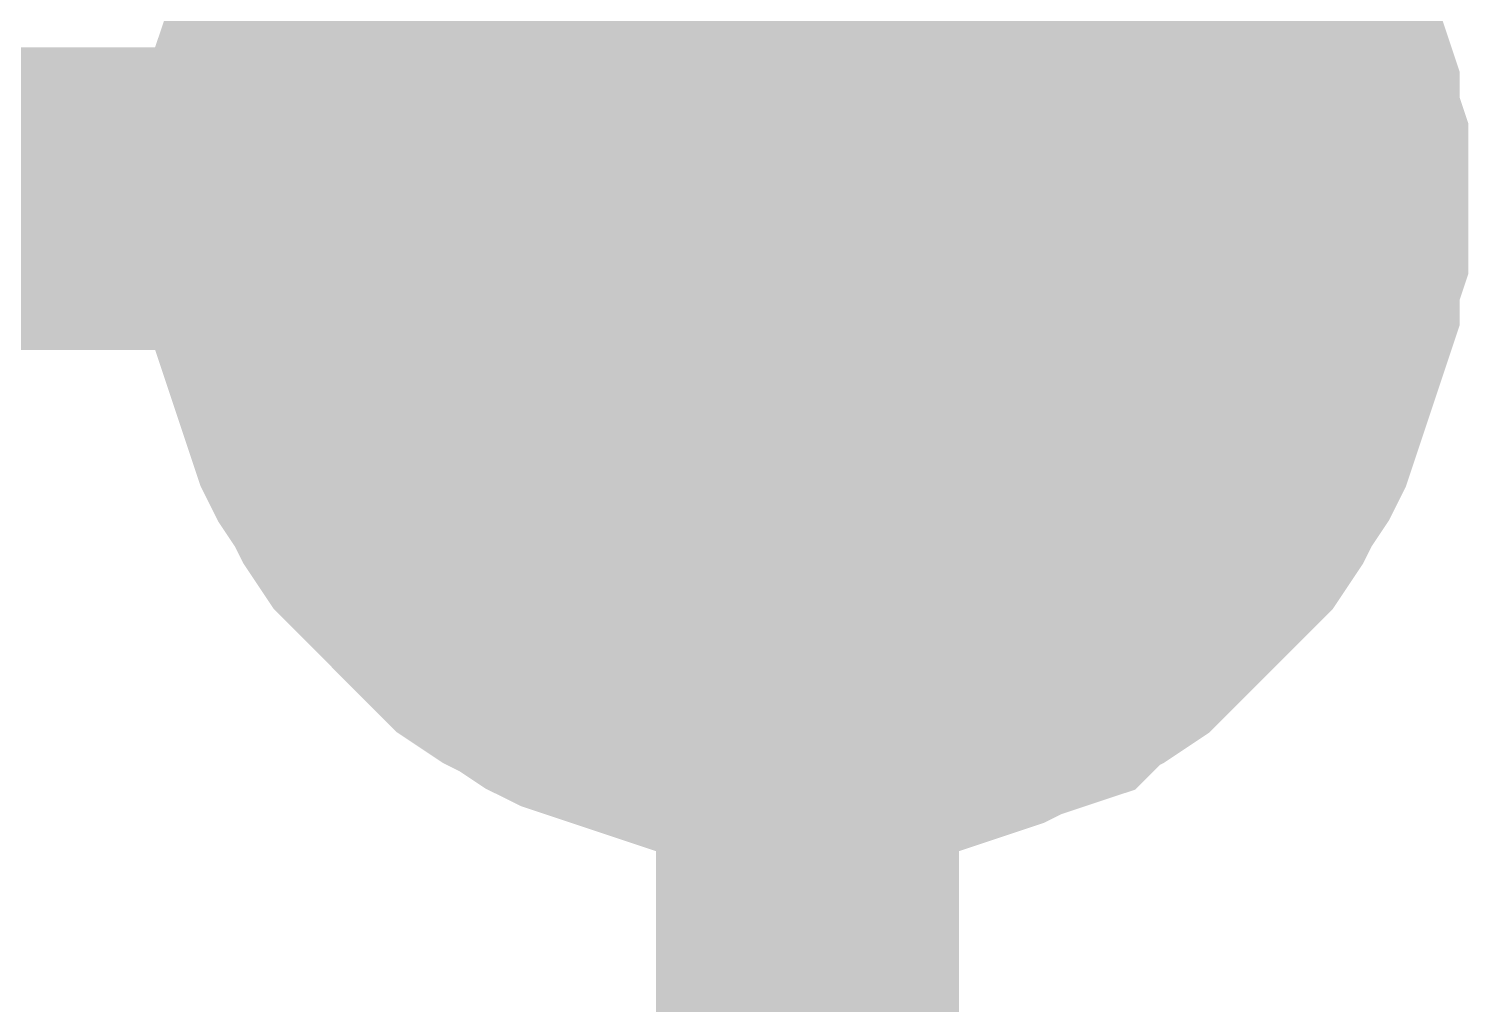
# Model space of a CAD drawing. Header units: inches. Extents: x 0 to 11.5, y 0 to 7.6.
# Drawn here: x 5.2199 to 5.276, y 4.4186 to 4.4566 of the extents above; entities that cross this region are included whole.
import ezdxf

# ---------------------------------------------------------------- set-up
doc = ezdxf.new("R2010")
doc.units = ezdxf.units.IN
doc.header["$MEASUREMENT"] = 0
doc.layers.add('Sheet', color=255, linetype='Continuous')

msp = doc.modelspace()

# ---------------------------------------------------------------- linework, layer by layer
at = {"layer": 'Sheet'}
for points in [[(5.250216, 4.649774, 0.0118, 0.0118, 0), (5.250216, 4.449983, 0.0118, 0.0118, 0), (4.050204, 4.449983, 0.0118, 0.0118, 0)], [(5.230039, 4.449983, 0.0118, 0.0118, 0), (5.230039, 4.450975, 0.0118, 0.0118, 0), (5.230039, 4.451967, 0.0118, 0.0118, 0), (5.23037, 4.45296, 0.0118, 0.0118, 0), (5.23037, 4.453952, 0.0118, 0.0118, 0), (5.230701, 4.454944, 0.0118, 0.0118, 0), (5.231031, 4.455937, 0.0118, 0.0118, 0), (5.231362, 4.456929, 0.0118, 0.0118, 0), (5.231693, 4.457591, 0.0118, 0.0118, 0), (5.232024, 4.458583, 0.0118, 0.0118, 0), (5.232354, 4.459575, 0.0118, 0.0118, 0), (5.233016, 4.460237, 0.0118, 0.0118, 0), (5.233347, 4.460898, 0.0118, 0.0118, 0), (5.234008, 4.461891, 0.0118, 0.0118, 0), (5.23467, 4.462552, 0.0118, 0.0118, 0)], [(5.230039, 4.449983, 0.0118, 0.0118, 0), (5.230039, 4.450975, 0.0118, 0.0118, 0), (5.230039, 4.451967, 0.0118, 0.0118, 0), (5.23037, 4.45296, 0.0118, 0.0118, 0), (5.23037, 4.453952, 0.0118, 0.0118, 0), (5.230701, 4.454944, 0.0118, 0.0118, 0), (5.231031, 4.455937, 0.0118, 0.0118, 0), (5.231362, 4.456929, 0.0118, 0.0118, 0), (5.231693, 4.457591, 0.0118, 0.0118, 0), (5.232024, 4.458583, 0.0118, 0.0118, 0), (5.232354, 4.459575, 0.0118, 0.0118, 0), (5.233016, 4.460237, 0.0118, 0.0118, 0), (5.233347, 4.460898, 0.0118, 0.0118, 0), (5.234008, 4.461891, 0.0118, 0.0118, 0), (5.23467, 4.462552, 0.0118, 0.0118, 0)], [(5.230039, 4.449983, 0.0118, 0.0118, 0), (5.230039, 4.450975, 0.0118, 0.0118, 0), (5.230039, 4.451967, 0.0118, 0.0118, 0), (5.23037, 4.45296, 0.0118, 0.0118, 0), (5.23037, 4.453952, 0.0118, 0.0118, 0), (5.230701, 4.454944, 0.0118, 0.0118, 0), (5.231031, 4.455937, 0.0118, 0.0118, 0), (5.231362, 4.456929, 0.0118, 0.0118, 0), (5.231693, 4.457591, 0.0118, 0.0118, 0), (5.232024, 4.458583, 0.0118, 0.0118, 0), (5.232354, 4.459575, 0.0118, 0.0118, 0), (5.233016, 4.460237, 0.0118, 0.0118, 0), (5.233347, 4.460898, 0.0118, 0.0118, 0), (5.234008, 4.461891, 0.0118, 0.0118, 0), (5.23467, 4.462552, 0.0118, 0.0118, 0)], [(5.230039, 4.449983, 0.0118, 0.0118, 0), (5.230039, 4.450975, 0.0118, 0.0118, 0), (5.230039, 4.451967, 0.0118, 0.0118, 0), (5.23037, 4.45296, 0.0118, 0.0118, 0), (5.23037, 4.453952, 0.0118, 0.0118, 0), (5.230701, 4.454944, 0.0118, 0.0118, 0), (5.231031, 4.455937, 0.0118, 0.0118, 0), (5.231362, 4.456929, 0.0118, 0.0118, 0), (5.231693, 4.457591, 0.0118, 0.0118, 0), (5.232024, 4.458583, 0.0118, 0.0118, 0), (5.232354, 4.459575, 0.0118, 0.0118, 0), (5.233016, 4.460237, 0.0118, 0.0118, 0), (5.233347, 4.460898, 0.0118, 0.0118, 0), (5.234008, 4.461891, 0.0118, 0.0118, 0), (5.23467, 4.462552, 0.0118, 0.0118, 0)], [(5.265431, 4.462552, 0.0118, 0.0118, 0), (5.266092, 4.461891, 0.0118, 0.0118, 0), (5.266754, 4.460898, 0.0118, 0.0118, 0), (5.267085, 4.460237, 0.0118, 0.0118, 0), (5.267746, 4.459575, 0.0118, 0.0118, 0), (5.268077, 4.458583, 0.0118, 0.0118, 0), (5.268408, 4.457591, 0.0118, 0.0118, 0), (5.268738, 4.456929, 0.0118, 0.0118, 0), (5.269069, 4.455937, 0.0118, 0.0118, 0), (5.2694, 4.454944, 0.0118, 0.0118, 0), (5.269731, 4.453952, 0.0118, 0.0118, 0), (5.269731, 4.45296, 0.0118, 0.0118, 0), (5.270062, 4.451967, 0.0118, 0.0118, 0), (5.270062, 4.450975, 0.0118, 0.0118, 0), (5.270062, 4.449983, 0.0118, 0.0118, 0)], [(5.265431, 4.462552, 0.0118, 0.0118, 0), (5.266092, 4.461891, 0.0118, 0.0118, 0), (5.266754, 4.460898, 0.0118, 0.0118, 0), (5.267085, 4.460237, 0.0118, 0.0118, 0), (5.267746, 4.459575, 0.0118, 0.0118, 0), (5.268077, 4.458583, 0.0118, 0.0118, 0), (5.268408, 4.457591, 0.0118, 0.0118, 0), (5.268738, 4.456929, 0.0118, 0.0118, 0), (5.269069, 4.455937, 0.0118, 0.0118, 0), (5.2694, 4.454944, 0.0118, 0.0118, 0), (5.269731, 4.453952, 0.0118, 0.0118, 0), (5.269731, 4.45296, 0.0118, 0.0118, 0), (5.270062, 4.451967, 0.0118, 0.0118, 0), (5.270062, 4.450975, 0.0118, 0.0118, 0), (5.270062, 4.449983, 0.0118, 0.0118, 0)], [(5.265431, 4.462552, 0.0118, 0.0118, 0), (5.266092, 4.461891, 0.0118, 0.0118, 0), (5.266754, 4.460898, 0.0118, 0.0118, 0), (5.267085, 4.460237, 0.0118, 0.0118, 0), (5.267746, 4.459575, 0.0118, 0.0118, 0), (5.268077, 4.458583, 0.0118, 0.0118, 0), (5.268408, 4.457591, 0.0118, 0.0118, 0), (5.268738, 4.456929, 0.0118, 0.0118, 0), (5.269069, 4.455937, 0.0118, 0.0118, 0), (5.2694, 4.454944, 0.0118, 0.0118, 0), (5.269731, 4.453952, 0.0118, 0.0118, 0), (5.269731, 4.45296, 0.0118, 0.0118, 0), (5.270062, 4.451967, 0.0118, 0.0118, 0), (5.270062, 4.450975, 0.0118, 0.0118, 0), (5.270062, 4.449983, 0.0118, 0.0118, 0)], [(5.265431, 4.462552, 0.0118, 0.0118, 0), (5.266092, 4.461891, 0.0118, 0.0118, 0), (5.266754, 4.460898, 0.0118, 0.0118, 0), (5.267085, 4.460237, 0.0118, 0.0118, 0), (5.267746, 4.459575, 0.0118, 0.0118, 0), (5.268077, 4.458583, 0.0118, 0.0118, 0), (5.268408, 4.457591, 0.0118, 0.0118, 0), (5.268738, 4.456929, 0.0118, 0.0118, 0), (5.269069, 4.455937, 0.0118, 0.0118, 0), (5.2694, 4.454944, 0.0118, 0.0118, 0), (5.269731, 4.453952, 0.0118, 0.0118, 0), (5.269731, 4.45296, 0.0118, 0.0118, 0), (5.270062, 4.451967, 0.0118, 0.0118, 0), (5.270062, 4.450975, 0.0118, 0.0118, 0), (5.270062, 4.449983, 0.0118, 0.0118, 0)], [(5.230039, 4.449983, 0.0039, 0.0039, 0), (5.230039, 4.450975, 0.0039, 0.0039, 0), (5.230039, 4.451967, 0.0039, 0.0039, 0), (5.23037, 4.45296, 0.0039, 0.0039, 0), (5.23037, 4.453952, 0.0039, 0.0039, 0), (5.230701, 4.454944, 0.0039, 0.0039, 0), (5.231031, 4.455937, 0.0039, 0.0039, 0), (5.231362, 4.456929, 0.0039, 0.0039, 0), (5.231693, 4.457591, 0.0039, 0.0039, 0), (5.232024, 4.458583, 0.0039, 0.0039, 0)], [(5.230039, 4.449983, 0.0039, 0.0039, 0), (5.230039, 4.450975, 0.0039, 0.0039, 0), (5.230039, 4.451967, 0.0039, 0.0039, 0), (5.23037, 4.45296, 0.0039, 0.0039, 0), (5.23037, 4.453952, 0.0039, 0.0039, 0), (5.230701, 4.454944, 0.0039, 0.0039, 0), (5.231031, 4.455937, 0.0039, 0.0039, 0), (5.231362, 4.456929, 0.0039, 0.0039, 0), (5.231693, 4.457591, 0.0039, 0.0039, 0), (5.232024, 4.458583, 0.0039, 0.0039, 0)], [(5.230039, 4.449983, 0.0039, 0.0039, 0), (5.230039, 4.450975, 0.0039, 0.0039, 0), (5.230039, 4.451967, 0.0039, 0.0039, 0), (5.23037, 4.45296, 0.0039, 0.0039, 0), (5.23037, 4.453952, 0.0039, 0.0039, 0), (5.230701, 4.454944, 0.0039, 0.0039, 0), (5.231031, 4.455937, 0.0039, 0.0039, 0), (5.231362, 4.456929, 0.0039, 0.0039, 0), (5.231693, 4.457591, 0.0039, 0.0039, 0), (5.232024, 4.458583, 0.0039, 0.0039, 0)], [(5.230039, 4.449983, 0.0039, 0.0039, 0), (5.230039, 4.450975, 0.0039, 0.0039, 0), (5.230039, 4.451967, 0.0039, 0.0039, 0), (5.23037, 4.45296, 0.0039, 0.0039, 0), (5.23037, 4.453952, 0.0039, 0.0039, 0), (5.230701, 4.454944, 0.0039, 0.0039, 0), (5.231031, 4.455937, 0.0039, 0.0039, 0), (5.231362, 4.456929, 0.0039, 0.0039, 0), (5.231693, 4.457591, 0.0039, 0.0039, 0), (5.232024, 4.458583, 0.0039, 0.0039, 0)], [(5.268077, 4.458583, 0.0039, 0.0039, 0), (5.268408, 4.457591, 0.0039, 0.0039, 0), (5.268738, 4.456929, 0.0039, 0.0039, 0), (5.269069, 4.455937, 0.0039, 0.0039, 0), (5.2694, 4.454944, 0.0039, 0.0039, 0), (5.269731, 4.453952, 0.0039, 0.0039, 0), (5.269731, 4.45296, 0.0039, 0.0039, 0), (5.270062, 4.451967, 0.0039, 0.0039, 0), (5.270062, 4.450975, 0.0039, 0.0039, 0), (5.270062, 4.449983, 0.0039, 0.0039, 0)], [(5.268077, 4.458583, 0.0039, 0.0039, 0), (5.268408, 4.457591, 0.0039, 0.0039, 0), (5.268738, 4.456929, 0.0039, 0.0039, 0), (5.269069, 4.455937, 0.0039, 0.0039, 0), (5.2694, 4.454944, 0.0039, 0.0039, 0), (5.269731, 4.453952, 0.0039, 0.0039, 0), (5.269731, 4.45296, 0.0039, 0.0039, 0), (5.270062, 4.451967, 0.0039, 0.0039, 0), (5.270062, 4.450975, 0.0039, 0.0039, 0), (5.270062, 4.449983, 0.0039, 0.0039, 0)], [(5.268077, 4.458583, 0.0039, 0.0039, 0), (5.268408, 4.457591, 0.0039, 0.0039, 0), (5.268738, 4.456929, 0.0039, 0.0039, 0), (5.269069, 4.455937, 0.0039, 0.0039, 0), (5.2694, 4.454944, 0.0039, 0.0039, 0), (5.269731, 4.453952, 0.0039, 0.0039, 0), (5.269731, 4.45296, 0.0039, 0.0039, 0), (5.270062, 4.451967, 0.0039, 0.0039, 0), (5.270062, 4.450975, 0.0039, 0.0039, 0), (5.270062, 4.449983, 0.0039, 0.0039, 0)], [(5.268077, 4.458583, 0.0039, 0.0039, 0), (5.268408, 4.457591, 0.0039, 0.0039, 0), (5.268738, 4.456929, 0.0039, 0.0039, 0), (5.269069, 4.455937, 0.0039, 0.0039, 0), (5.2694, 4.454944, 0.0039, 0.0039, 0), (5.269731, 4.453952, 0.0039, 0.0039, 0), (5.269731, 4.45296, 0.0039, 0.0039, 0), (5.270062, 4.451967, 0.0039, 0.0039, 0), (5.270062, 4.450975, 0.0039, 0.0039, 0), (5.270062, 4.449983, 0.0039, 0.0039, 0)], [(5.250216, 4.429805, 0.0118, 0.0118, 0), (5.249223, 4.429805, 0.0118, 0.0118, 0), (5.248231, 4.429805, 0.0118, 0.0118, 0), (5.247239, 4.430136, 0.0118, 0.0118, 0), (5.246247, 4.430136, 0.0118, 0.0118, 0), (5.245254, 4.430467, 0.0118, 0.0118, 0), (5.244262, 4.430797, 0.0118, 0.0118, 0), (5.24327, 4.431128, 0.0118, 0.0118, 0), (5.242277, 4.431459, 0.0118, 0.0118, 0), (5.241285, 4.43179, 0.0118, 0.0118, 0), (5.240624, 4.43212, 0.0118, 0.0118, 0), (5.239631, 4.432782, 0.0118, 0.0118, 0), (5.23897, 4.433113, 0.0118, 0.0118, 0), (5.237977, 4.433774, 0.0118, 0.0118, 0), (5.237316, 4.434436, 0.0118, 0.0118, 0), (5.236654, 4.435097, 0.0118, 0.0118, 0), (5.235993, 4.435759, 0.0118, 0.0118, 0), (5.235331, 4.436421, 0.0118, 0.0118, 0), (5.23467, 4.437082, 0.0118, 0.0118, 0), (5.234008, 4.437744, 0.0118, 0.0118, 0), (5.233347, 4.438736, 0.0118, 0.0118, 0), (5.233016, 4.439398, 0.0118, 0.0118, 0), (5.232354, 4.44039, 0.0118, 0.0118, 0), (5.232024, 4.441052, 0.0118, 0.0118, 0), (5.231693, 4.442044, 0.0118, 0.0118, 0), (5.231362, 4.443036, 0.0118, 0.0118, 0), (5.231031, 4.444029, 0.0118, 0.0118, 0), (5.230701, 4.445021, 0.0118, 0.0118, 0), (5.23037, 4.446013, 0.0118, 0.0118, 0), (5.23037, 4.447006, 0.0118, 0.0118, 0), (5.230039, 4.447998, 0.0118, 0.0118, 0), (5.230039, 4.44899, 0.0118, 0.0118, 0), (5.230039, 4.449983, 0.0118, 0.0118, 0)], [(5.230039, 4.449983, 0.0118, 0.0118, 0), (5.230039, 4.449983, 0.0118, 0.0118, 0)], [(5.250216, 4.429805, 0.0118, 0.0118, 0), (5.249223, 4.429805, 0.0118, 0.0118, 0), (5.248231, 4.429805, 0.0118, 0.0118, 0), (5.247239, 4.430136, 0.0118, 0.0118, 0), (5.246247, 4.430136, 0.0118, 0.0118, 0), (5.245254, 4.430467, 0.0118, 0.0118, 0), (5.244262, 4.430797, 0.0118, 0.0118, 0), (5.24327, 4.431128, 0.0118, 0.0118, 0), (5.242277, 4.431459, 0.0118, 0.0118, 0), (5.241285, 4.43179, 0.0118, 0.0118, 0), (5.240624, 4.43212, 0.0118, 0.0118, 0), (5.239631, 4.432782, 0.0118, 0.0118, 0), (5.23897, 4.433113, 0.0118, 0.0118, 0), (5.237977, 4.433774, 0.0118, 0.0118, 0), (5.237316, 4.434436, 0.0118, 0.0118, 0), (5.236654, 4.435097, 0.0118, 0.0118, 0), (5.235993, 4.435759, 0.0118, 0.0118, 0), (5.235331, 4.436421, 0.0118, 0.0118, 0), (5.23467, 4.437082, 0.0118, 0.0118, 0), (5.234008, 4.437744, 0.0118, 0.0118, 0), (5.233347, 4.438736, 0.0118, 0.0118, 0), (5.233016, 4.439398, 0.0118, 0.0118, 0), (5.232354, 4.44039, 0.0118, 0.0118, 0), (5.232024, 4.441052, 0.0118, 0.0118, 0), (5.231693, 4.442044, 0.0118, 0.0118, 0), (5.231362, 4.443036, 0.0118, 0.0118, 0), (5.231031, 4.444029, 0.0118, 0.0118, 0), (5.230701, 4.445021, 0.0118, 0.0118, 0), (5.23037, 4.446013, 0.0118, 0.0118, 0), (5.23037, 4.447006, 0.0118, 0.0118, 0), (5.230039, 4.447998, 0.0118, 0.0118, 0), (5.230039, 4.44899, 0.0118, 0.0118, 0), (5.230039, 4.449983, 0.0118, 0.0118, 0)], [(5.230039, 4.449983, 0.0118, 0.0118, 0), (5.230039, 4.449983, 0.0118, 0.0118, 0)], [(5.250216, 4.429805, 0.0118, 0.0118, 0), (5.249223, 4.429805, 0.0118, 0.0118, 0), (5.248231, 4.429805, 0.0118, 0.0118, 0), (5.247239, 4.430136, 0.0118, 0.0118, 0), (5.246247, 4.430136, 0.0118, 0.0118, 0), (5.245254, 4.430467, 0.0118, 0.0118, 0), (5.244262, 4.430797, 0.0118, 0.0118, 0), (5.24327, 4.431128, 0.0118, 0.0118, 0), (5.242277, 4.431459, 0.0118, 0.0118, 0), (5.241285, 4.43179, 0.0118, 0.0118, 0), (5.240624, 4.43212, 0.0118, 0.0118, 0), (5.239631, 4.432782, 0.0118, 0.0118, 0), (5.23897, 4.433113, 0.0118, 0.0118, 0), (5.237977, 4.433774, 0.0118, 0.0118, 0), (5.237316, 4.434436, 0.0118, 0.0118, 0), (5.236654, 4.435097, 0.0118, 0.0118, 0), (5.235993, 4.435759, 0.0118, 0.0118, 0), (5.235331, 4.436421, 0.0118, 0.0118, 0), (5.23467, 4.437082, 0.0118, 0.0118, 0), (5.234008, 4.437744, 0.0118, 0.0118, 0), (5.233347, 4.438736, 0.0118, 0.0118, 0), (5.233016, 4.439398, 0.0118, 0.0118, 0), (5.232354, 4.44039, 0.0118, 0.0118, 0), (5.232024, 4.441052, 0.0118, 0.0118, 0), (5.231693, 4.442044, 0.0118, 0.0118, 0), (5.231362, 4.443036, 0.0118, 0.0118, 0), (5.231031, 4.444029, 0.0118, 0.0118, 0), (5.230701, 4.445021, 0.0118, 0.0118, 0), (5.23037, 4.446013, 0.0118, 0.0118, 0), (5.23037, 4.447006, 0.0118, 0.0118, 0), (5.230039, 4.447998, 0.0118, 0.0118, 0), (5.230039, 4.44899, 0.0118, 0.0118, 0), (5.230039, 4.449983, 0.0118, 0.0118, 0)], [(5.230039, 4.449983, 0.0118, 0.0118, 0), (5.230039, 4.449983, 0.0118, 0.0118, 0)], [(5.250216, 4.429805, 0.0118, 0.0118, 0), (5.249223, 4.429805, 0.0118, 0.0118, 0), (5.248231, 4.429805, 0.0118, 0.0118, 0), (5.247239, 4.430136, 0.0118, 0.0118, 0), (5.246247, 4.430136, 0.0118, 0.0118, 0), (5.245254, 4.430467, 0.0118, 0.0118, 0), (5.244262, 4.430797, 0.0118, 0.0118, 0), (5.24327, 4.431128, 0.0118, 0.0118, 0), (5.242277, 4.431459, 0.0118, 0.0118, 0), (5.241285, 4.43179, 0.0118, 0.0118, 0), (5.240624, 4.43212, 0.0118, 0.0118, 0), (5.239631, 4.432782, 0.0118, 0.0118, 0), (5.23897, 4.433113, 0.0118, 0.0118, 0), (5.237977, 4.433774, 0.0118, 0.0118, 0), (5.237316, 4.434436, 0.0118, 0.0118, 0), (5.236654, 4.435097, 0.0118, 0.0118, 0), (5.235993, 4.435759, 0.0118, 0.0118, 0), (5.235331, 4.436421, 0.0118, 0.0118, 0), (5.23467, 4.437082, 0.0118, 0.0118, 0), (5.234008, 4.437744, 0.0118, 0.0118, 0), (5.233347, 4.438736, 0.0118, 0.0118, 0), (5.233016, 4.439398, 0.0118, 0.0118, 0), (5.232354, 4.44039, 0.0118, 0.0118, 0), (5.232024, 4.441052, 0.0118, 0.0118, 0), (5.231693, 4.442044, 0.0118, 0.0118, 0), (5.231362, 4.443036, 0.0118, 0.0118, 0), (5.231031, 4.444029, 0.0118, 0.0118, 0), (5.230701, 4.445021, 0.0118, 0.0118, 0), (5.23037, 4.446013, 0.0118, 0.0118, 0), (5.23037, 4.447006, 0.0118, 0.0118, 0), (5.230039, 4.447998, 0.0118, 0.0118, 0), (5.230039, 4.44899, 0.0118, 0.0118, 0), (5.230039, 4.449983, 0.0118, 0.0118, 0)], [(5.230039, 4.449983, 0.0118, 0.0118, 0), (5.230039, 4.449983, 0.0118, 0.0118, 0)], [(5.270062, 4.449983, 0.0118, 0.0118, 0), (5.270062, 4.44899, 0.0118, 0.0118, 0), (5.270062, 4.447998, 0.0118, 0.0118, 0), (5.269731, 4.447006, 0.0118, 0.0118, 0), (5.269731, 4.446013, 0.0118, 0.0118, 0), (5.2694, 4.445021, 0.0118, 0.0118, 0), (5.269069, 4.444029, 0.0118, 0.0118, 0), (5.268738, 4.443036, 0.0118, 0.0118, 0), (5.268408, 4.442044, 0.0118, 0.0118, 0), (5.268077, 4.441052, 0.0118, 0.0118, 0), (5.267746, 4.44039, 0.0118, 0.0118, 0), (5.267085, 4.439398, 0.0118, 0.0118, 0), (5.266754, 4.438736, 0.0118, 0.0118, 0), (5.266092, 4.437744, 0.0118, 0.0118, 0), (5.265431, 4.437082, 0.0118, 0.0118, 0), (5.264769, 4.436421, 0.0118, 0.0118, 0), (5.264108, 4.435759, 0.0118, 0.0118, 0), (5.263446, 4.435097, 0.0118, 0.0118, 0), (5.262785, 4.434436, 0.0118, 0.0118, 0), (5.262123, 4.433774, 0.0118, 0.0118, 0), (5.261131, 4.433113, 0.0118, 0.0118, 0), (5.260469, 4.432782, 0.0118, 0.0118, 0), (5.259808, 4.43212, 0.0118, 0.0118, 0), (5.258816, 4.43179, 0.0118, 0.0118, 0), (5.257823, 4.431459, 0.0118, 0.0118, 0), (5.257162, 4.431128, 0.0118, 0.0118, 0), (5.256169, 4.430797, 0.0118, 0.0118, 0), (5.255177, 4.430467, 0.0118, 0.0118, 0), (5.254185, 4.430136, 0.0118, 0.0118, 0), (5.253193, 4.430136, 0.0118, 0.0118, 0), (5.2522, 4.429805, 0.0118, 0.0118, 0), (5.251208, 4.429805, 0.0118, 0.0118, 0), (5.250216, 4.429805, 0.0118, 0.0118, 0)], [(5.250216, 4.249861, 0.0118, 0.0118, 0), (5.250216, 4.449983, 0.0118, 0.0118, 0)], [(5.270062, 4.449983, 0.0118, 0.0118, 0), (5.270062, 4.44899, 0.0118, 0.0118, 0), (5.270062, 4.447998, 0.0118, 0.0118, 0), (5.269731, 4.447006, 0.0118, 0.0118, 0), (5.269731, 4.446013, 0.0118, 0.0118, 0), (5.2694, 4.445021, 0.0118, 0.0118, 0), (5.269069, 4.444029, 0.0118, 0.0118, 0), (5.268738, 4.443036, 0.0118, 0.0118, 0), (5.268408, 4.442044, 0.0118, 0.0118, 0), (5.268077, 4.441052, 0.0118, 0.0118, 0), (5.267746, 4.44039, 0.0118, 0.0118, 0), (5.267085, 4.439398, 0.0118, 0.0118, 0), (5.266754, 4.438736, 0.0118, 0.0118, 0), (5.266092, 4.437744, 0.0118, 0.0118, 0), (5.265431, 4.437082, 0.0118, 0.0118, 0), (5.264769, 4.436421, 0.0118, 0.0118, 0), (5.264108, 4.435759, 0.0118, 0.0118, 0), (5.263446, 4.435097, 0.0118, 0.0118, 0), (5.262785, 4.434436, 0.0118, 0.0118, 0), (5.262123, 4.433774, 0.0118, 0.0118, 0), (5.261131, 4.433113, 0.0118, 0.0118, 0), (5.260469, 4.432782, 0.0118, 0.0118, 0), (5.259808, 4.43212, 0.0118, 0.0118, 0), (5.258816, 4.43179, 0.0118, 0.0118, 0), (5.257823, 4.431459, 0.0118, 0.0118, 0), (5.257162, 4.431128, 0.0118, 0.0118, 0), (5.256169, 4.430797, 0.0118, 0.0118, 0), (5.255177, 4.430467, 0.0118, 0.0118, 0), (5.254185, 4.430136, 0.0118, 0.0118, 0), (5.253193, 4.430136, 0.0118, 0.0118, 0), (5.2522, 4.429805, 0.0118, 0.0118, 0), (5.251208, 4.429805, 0.0118, 0.0118, 0), (5.250216, 4.429805, 0.0118, 0.0118, 0)], [(5.270062, 4.449983, 0.0118, 0.0118, 0), (5.270062, 4.44899, 0.0118, 0.0118, 0), (5.270062, 4.447998, 0.0118, 0.0118, 0), (5.269731, 4.447006, 0.0118, 0.0118, 0), (5.269731, 4.446013, 0.0118, 0.0118, 0), (5.2694, 4.445021, 0.0118, 0.0118, 0), (5.269069, 4.444029, 0.0118, 0.0118, 0), (5.268738, 4.443036, 0.0118, 0.0118, 0), (5.268408, 4.442044, 0.0118, 0.0118, 0), (5.268077, 4.441052, 0.0118, 0.0118, 0), (5.267746, 4.44039, 0.0118, 0.0118, 0), (5.267085, 4.439398, 0.0118, 0.0118, 0), (5.266754, 4.438736, 0.0118, 0.0118, 0), (5.266092, 4.437744, 0.0118, 0.0118, 0), (5.265431, 4.437082, 0.0118, 0.0118, 0), (5.264769, 4.436421, 0.0118, 0.0118, 0), (5.264108, 4.435759, 0.0118, 0.0118, 0), (5.263446, 4.435097, 0.0118, 0.0118, 0), (5.262785, 4.434436, 0.0118, 0.0118, 0), (5.262123, 4.433774, 0.0118, 0.0118, 0), (5.261131, 4.433113, 0.0118, 0.0118, 0), (5.260469, 4.432782, 0.0118, 0.0118, 0), (5.259808, 4.43212, 0.0118, 0.0118, 0), (5.258816, 4.43179, 0.0118, 0.0118, 0), (5.257823, 4.431459, 0.0118, 0.0118, 0), (5.257162, 4.431128, 0.0118, 0.0118, 0), (5.256169, 4.430797, 0.0118, 0.0118, 0), (5.255177, 4.430467, 0.0118, 0.0118, 0), (5.254185, 4.430136, 0.0118, 0.0118, 0), (5.253193, 4.430136, 0.0118, 0.0118, 0), (5.2522, 4.429805, 0.0118, 0.0118, 0), (5.251208, 4.429805, 0.0118, 0.0118, 0), (5.250216, 4.429805, 0.0118, 0.0118, 0)], [(5.270062, 4.449983, 0.0118, 0.0118, 0), (5.270062, 4.44899, 0.0118, 0.0118, 0), (5.270062, 4.447998, 0.0118, 0.0118, 0), (5.269731, 4.447006, 0.0118, 0.0118, 0), (5.269731, 4.446013, 0.0118, 0.0118, 0), (5.2694, 4.445021, 0.0118, 0.0118, 0), (5.269069, 4.444029, 0.0118, 0.0118, 0), (5.268738, 4.443036, 0.0118, 0.0118, 0), (5.268408, 4.442044, 0.0118, 0.0118, 0), (5.268077, 4.441052, 0.0118, 0.0118, 0), (5.267746, 4.44039, 0.0118, 0.0118, 0), (5.267085, 4.439398, 0.0118, 0.0118, 0), (5.266754, 4.438736, 0.0118, 0.0118, 0), (5.266092, 4.437744, 0.0118, 0.0118, 0), (5.265431, 4.437082, 0.0118, 0.0118, 0), (5.264769, 4.436421, 0.0118, 0.0118, 0), (5.264108, 4.435759, 0.0118, 0.0118, 0), (5.263446, 4.435097, 0.0118, 0.0118, 0), (5.262785, 4.434436, 0.0118, 0.0118, 0), (5.262123, 4.433774, 0.0118, 0.0118, 0), (5.261131, 4.433113, 0.0118, 0.0118, 0), (5.260469, 4.432782, 0.0118, 0.0118, 0), (5.259808, 4.43212, 0.0118, 0.0118, 0), (5.258816, 4.43179, 0.0118, 0.0118, 0), (5.257823, 4.431459, 0.0118, 0.0118, 0), (5.257162, 4.431128, 0.0118, 0.0118, 0), (5.256169, 4.430797, 0.0118, 0.0118, 0), (5.255177, 4.430467, 0.0118, 0.0118, 0), (5.254185, 4.430136, 0.0118, 0.0118, 0), (5.253193, 4.430136, 0.0118, 0.0118, 0), (5.2522, 4.429805, 0.0118, 0.0118, 0), (5.251208, 4.429805, 0.0118, 0.0118, 0), (5.250216, 4.429805, 0.0118, 0.0118, 0)], [(5.270062, 4.449983, 0.0118, 0.0118, 0), (5.270062, 4.449983, 0.0118, 0.0118, 0), (5.270062, 4.449983, 0.0118, 0.0118, 0), (5.270062, 4.449983, 0.0118, 0.0118, 0), (5.270062, 4.449983, 0.0118, 0.0118, 0), (5.270062, 4.449983, 0.0118, 0.0118, 0), (5.270062, 4.449983, 0.0118, 0.0118, 0), (5.270062, 4.449983, 0.0118, 0.0118, 0), (5.270062, 4.449983, 0.0118, 0.0118, 0), (5.270062, 4.449983, 0.0118, 0.0118, 0), (5.270062, 4.449983, 0.0118, 0.0118, 0), (5.270062, 4.449983, 0.0118, 0.0118, 0), (5.270062, 4.449983, 0.0118, 0.0118, 0), (5.270062, 4.449983, 0.0118, 0.0118, 0), (5.270062, 4.449983, 0.0118, 0.0118, 0), (5.270062, 4.449983, 0.0118, 0.0118, 0), (5.270062, 4.449983, 0.0118, 0.0118, 0), (5.270062, 4.449983, 0.0118, 0.0118, 0), (5.270062, 4.449983, 0.0118, 0.0118, 0), (5.270062, 4.449983, 0.0118, 0.0118, 0), (5.270062, 4.449983, 0.0118, 0.0118, 0), (5.270062, 4.449983, 0.0118, 0.0118, 0), (5.270062, 4.449983, 0.0118, 0.0118, 0), (5.270062, 4.449983, 0.0118, 0.0118, 0), (5.270062, 4.449983, 0.0118, 0.0118, 0), (5.270062, 4.449983, 0.0118, 0.0118, 0), (5.270062, 4.449983, 0.0118, 0.0118, 0), (5.270062, 4.449983, 0.0118, 0.0118, 0), (5.270062, 4.449983, 0.0118, 0.0118, 0), (5.270062, 4.449983, 0.0118, 0.0118, 0), (5.270062, 4.449983, 0.0118, 0.0118, 0), (5.270062, 4.449983, 0.0118, 0.0118, 0), (5.270062, 4.449983, 0.0118, 0.0118, 0)], [(5.270062, 4.449983, 0.0118, 0.0118, 0), (5.270062, 4.449983, 0.0118, 0.0118, 0)], [(5.270062, 4.449983, 0.0118, 0.0118, 0), (5.270062, 4.449983, 0.0118, 0.0118, 0), (5.270062, 4.449983, 0.0118, 0.0118, 0), (5.270062, 4.449983, 0.0118, 0.0118, 0), (5.270062, 4.449983, 0.0118, 0.0118, 0), (5.270062, 4.449983, 0.0118, 0.0118, 0), (5.270062, 4.449983, 0.0118, 0.0118, 0), (5.270062, 4.449983, 0.0118, 0.0118, 0), (5.270062, 4.449983, 0.0118, 0.0118, 0), (5.270062, 4.449983, 0.0118, 0.0118, 0), (5.270062, 4.449983, 0.0118, 0.0118, 0), (5.270062, 4.449983, 0.0118, 0.0118, 0), (5.270062, 4.449983, 0.0118, 0.0118, 0), (5.270062, 4.449983, 0.0118, 0.0118, 0), (5.270062, 4.449983, 0.0118, 0.0118, 0), (5.270062, 4.449983, 0.0118, 0.0118, 0), (5.270062, 4.449983, 0.0118, 0.0118, 0), (5.270062, 4.449983, 0.0118, 0.0118, 0), (5.270062, 4.449983, 0.0118, 0.0118, 0), (5.270062, 4.449983, 0.0118, 0.0118, 0), (5.270062, 4.449983, 0.0118, 0.0118, 0), (5.270062, 4.449983, 0.0118, 0.0118, 0), (5.270062, 4.449983, 0.0118, 0.0118, 0), (5.270062, 4.449983, 0.0118, 0.0118, 0), (5.270062, 4.449983, 0.0118, 0.0118, 0), (5.270062, 4.449983, 0.0118, 0.0118, 0), (5.270062, 4.449983, 0.0118, 0.0118, 0), (5.270062, 4.449983, 0.0118, 0.0118, 0), (5.270062, 4.449983, 0.0118, 0.0118, 0), (5.270062, 4.449983, 0.0118, 0.0118, 0), (5.270062, 4.449983, 0.0118, 0.0118, 0), (5.270062, 4.449983, 0.0118, 0.0118, 0), (5.270062, 4.449983, 0.0118, 0.0118, 0)], [(5.270062, 4.449983, 0.0118, 0.0118, 0), (5.270062, 4.449983, 0.0118, 0.0118, 0)], [(5.270062, 4.449983, 0.0118, 0.0118, 0), (5.270062, 4.449983, 0.0118, 0.0118, 0), (5.270062, 4.449983, 0.0118, 0.0118, 0), (5.270062, 4.449983, 0.0118, 0.0118, 0), (5.270062, 4.449983, 0.0118, 0.0118, 0), (5.270062, 4.449983, 0.0118, 0.0118, 0), (5.270062, 4.449983, 0.0118, 0.0118, 0), (5.270062, 4.449983, 0.0118, 0.0118, 0), (5.270062, 4.449983, 0.0118, 0.0118, 0), (5.270062, 4.449983, 0.0118, 0.0118, 0), (5.270062, 4.449983, 0.0118, 0.0118, 0), (5.270062, 4.449983, 0.0118, 0.0118, 0), (5.270062, 4.449983, 0.0118, 0.0118, 0), (5.270062, 4.449983, 0.0118, 0.0118, 0), (5.270062, 4.449983, 0.0118, 0.0118, 0), (5.270062, 4.449983, 0.0118, 0.0118, 0), (5.270062, 4.449983, 0.0118, 0.0118, 0), (5.270062, 4.449983, 0.0118, 0.0118, 0), (5.270062, 4.449983, 0.0118, 0.0118, 0), (5.270062, 4.449983, 0.0118, 0.0118, 0), (5.270062, 4.449983, 0.0118, 0.0118, 0), (5.270062, 4.449983, 0.0118, 0.0118, 0), (5.270062, 4.449983, 0.0118, 0.0118, 0), (5.270062, 4.449983, 0.0118, 0.0118, 0), (5.270062, 4.449983, 0.0118, 0.0118, 0), (5.270062, 4.449983, 0.0118, 0.0118, 0), (5.270062, 4.449983, 0.0118, 0.0118, 0), (5.270062, 4.449983, 0.0118, 0.0118, 0), (5.270062, 4.449983, 0.0118, 0.0118, 0), (5.270062, 4.449983, 0.0118, 0.0118, 0), (5.270062, 4.449983, 0.0118, 0.0118, 0), (5.270062, 4.449983, 0.0118, 0.0118, 0), (5.270062, 4.449983, 0.0118, 0.0118, 0)], [(5.270062, 4.449983, 0.0118, 0.0118, 0), (5.270062, 4.449983, 0.0118, 0.0118, 0)], [(5.270062, 4.449983, 0.0118, 0.0118, 0), (5.270062, 4.449983, 0.0118, 0.0118, 0), (5.270062, 4.449983, 0.0118, 0.0118, 0), (5.270062, 4.449983, 0.0118, 0.0118, 0), (5.270062, 4.449983, 0.0118, 0.0118, 0), (5.270062, 4.449983, 0.0118, 0.0118, 0), (5.270062, 4.449983, 0.0118, 0.0118, 0), (5.270062, 4.449983, 0.0118, 0.0118, 0), (5.270062, 4.449983, 0.0118, 0.0118, 0), (5.270062, 4.449983, 0.0118, 0.0118, 0), (5.270062, 4.449983, 0.0118, 0.0118, 0), (5.270062, 4.449983, 0.0118, 0.0118, 0), (5.270062, 4.449983, 0.0118, 0.0118, 0), (5.270062, 4.449983, 0.0118, 0.0118, 0), (5.270062, 4.449983, 0.0118, 0.0118, 0), (5.270062, 4.449983, 0.0118, 0.0118, 0), (5.270062, 4.449983, 0.0118, 0.0118, 0), (5.270062, 4.449983, 0.0118, 0.0118, 0), (5.270062, 4.449983, 0.0118, 0.0118, 0), (5.270062, 4.449983, 0.0118, 0.0118, 0), (5.270062, 4.449983, 0.0118, 0.0118, 0), (5.270062, 4.449983, 0.0118, 0.0118, 0), (5.270062, 4.449983, 0.0118, 0.0118, 0), (5.270062, 4.449983, 0.0118, 0.0118, 0), (5.270062, 4.449983, 0.0118, 0.0118, 0), (5.270062, 4.449983, 0.0118, 0.0118, 0), (5.270062, 4.449983, 0.0118, 0.0118, 0), (5.270062, 4.449983, 0.0118, 0.0118, 0), (5.270062, 4.449983, 0.0118, 0.0118, 0), (5.270062, 4.449983, 0.0118, 0.0118, 0), (5.270062, 4.449983, 0.0118, 0.0118, 0), (5.270062, 4.449983, 0.0118, 0.0118, 0), (5.270062, 4.449983, 0.0118, 0.0118, 0)], [(5.270062, 4.449983, 0.0118, 0.0118, 0), (5.270062, 4.449983, 0.0118, 0.0118, 0)], [(5.250216, 4.429805, 0.0039, 0.0039, 0), (5.249223, 4.429805, 0.0039, 0.0039, 0), (5.248231, 4.429805, 0.0039, 0.0039, 0), (5.247239, 4.430136, 0.0039, 0.0039, 0), (5.246247, 4.430136, 0.0039, 0.0039, 0), (5.245254, 4.430467, 0.0039, 0.0039, 0), (5.244262, 4.430797, 0.0039, 0.0039, 0), (5.24327, 4.431128, 0.0039, 0.0039, 0), (5.242277, 4.431459, 0.0039, 0.0039, 0), (5.241285, 4.43179, 0.0039, 0.0039, 0), (5.240624, 4.43212, 0.0039, 0.0039, 0), (5.239631, 4.432782, 0.0039, 0.0039, 0), (5.23897, 4.433113, 0.0039, 0.0039, 0), (5.237977, 4.433774, 0.0039, 0.0039, 0), (5.237316, 4.434436, 0.0039, 0.0039, 0), (5.236654, 4.435097, 0.0039, 0.0039, 0), (5.235993, 4.435759, 0.0039, 0.0039, 0), (5.235331, 4.436421, 0.0039, 0.0039, 0), (5.23467, 4.437082, 0.0039, 0.0039, 0), (5.234008, 4.437744, 0.0039, 0.0039, 0), (5.233347, 4.438736, 0.0039, 0.0039, 0), (5.233016, 4.439398, 0.0039, 0.0039, 0), (5.232354, 4.44039, 0.0039, 0.0039, 0), (5.232024, 4.441052, 0.0039, 0.0039, 0), (5.231693, 4.442044, 0.0039, 0.0039, 0), (5.231362, 4.443036, 0.0039, 0.0039, 0), (5.231031, 4.444029, 0.0039, 0.0039, 0), (5.230701, 4.445021, 0.0039, 0.0039, 0), (5.23037, 4.446013, 0.0039, 0.0039, 0), (5.23037, 4.447006, 0.0039, 0.0039, 0), (5.230039, 4.447998, 0.0039, 0.0039, 0), (5.230039, 4.44899, 0.0039, 0.0039, 0), (5.230039, 4.449983, 0.0039, 0.0039, 0)], [(5.230039, 4.449983, 0.0039, 0.0039, 0), (5.230039, 4.449983, 0.0039, 0.0039, 0)], [(5.250216, 4.429805, 0.0039, 0.0039, 0), (5.249223, 4.429805, 0.0039, 0.0039, 0), (5.248231, 4.429805, 0.0039, 0.0039, 0), (5.247239, 4.430136, 0.0039, 0.0039, 0), (5.246247, 4.430136, 0.0039, 0.0039, 0), (5.245254, 4.430467, 0.0039, 0.0039, 0), (5.244262, 4.430797, 0.0039, 0.0039, 0), (5.24327, 4.431128, 0.0039, 0.0039, 0), (5.242277, 4.431459, 0.0039, 0.0039, 0), (5.241285, 4.43179, 0.0039, 0.0039, 0), (5.240624, 4.43212, 0.0039, 0.0039, 0), (5.239631, 4.432782, 0.0039, 0.0039, 0), (5.23897, 4.433113, 0.0039, 0.0039, 0), (5.237977, 4.433774, 0.0039, 0.0039, 0), (5.237316, 4.434436, 0.0039, 0.0039, 0), (5.236654, 4.435097, 0.0039, 0.0039, 0), (5.235993, 4.435759, 0.0039, 0.0039, 0), (5.235331, 4.436421, 0.0039, 0.0039, 0), (5.23467, 4.437082, 0.0039, 0.0039, 0), (5.234008, 4.437744, 0.0039, 0.0039, 0), (5.233347, 4.438736, 0.0039, 0.0039, 0), (5.233016, 4.439398, 0.0039, 0.0039, 0), (5.232354, 4.44039, 0.0039, 0.0039, 0), (5.232024, 4.441052, 0.0039, 0.0039, 0), (5.231693, 4.442044, 0.0039, 0.0039, 0), (5.231362, 4.443036, 0.0039, 0.0039, 0), (5.231031, 4.444029, 0.0039, 0.0039, 0), (5.230701, 4.445021, 0.0039, 0.0039, 0), (5.23037, 4.446013, 0.0039, 0.0039, 0), (5.23037, 4.447006, 0.0039, 0.0039, 0), (5.230039, 4.447998, 0.0039, 0.0039, 0), (5.230039, 4.44899, 0.0039, 0.0039, 0), (5.230039, 4.449983, 0.0039, 0.0039, 0)], [(5.230039, 4.449983, 0.0039, 0.0039, 0), (5.230039, 4.449983, 0.0039, 0.0039, 0)], [(5.250216, 4.429805, 0.0039, 0.0039, 0), (5.249223, 4.429805, 0.0039, 0.0039, 0), (5.248231, 4.429805, 0.0039, 0.0039, 0), (5.247239, 4.430136, 0.0039, 0.0039, 0), (5.246247, 4.430136, 0.0039, 0.0039, 0), (5.245254, 4.430467, 0.0039, 0.0039, 0), (5.244262, 4.430797, 0.0039, 0.0039, 0), (5.24327, 4.431128, 0.0039, 0.0039, 0), (5.242277, 4.431459, 0.0039, 0.0039, 0), (5.241285, 4.43179, 0.0039, 0.0039, 0), (5.240624, 4.43212, 0.0039, 0.0039, 0), (5.239631, 4.432782, 0.0039, 0.0039, 0), (5.23897, 4.433113, 0.0039, 0.0039, 0), (5.237977, 4.433774, 0.0039, 0.0039, 0), (5.237316, 4.434436, 0.0039, 0.0039, 0), (5.236654, 4.435097, 0.0039, 0.0039, 0), (5.235993, 4.435759, 0.0039, 0.0039, 0), (5.235331, 4.436421, 0.0039, 0.0039, 0), (5.23467, 4.437082, 0.0039, 0.0039, 0), (5.234008, 4.437744, 0.0039, 0.0039, 0), (5.233347, 4.438736, 0.0039, 0.0039, 0), (5.233016, 4.439398, 0.0039, 0.0039, 0), (5.232354, 4.44039, 0.0039, 0.0039, 0), (5.232024, 4.441052, 0.0039, 0.0039, 0), (5.231693, 4.442044, 0.0039, 0.0039, 0), (5.231362, 4.443036, 0.0039, 0.0039, 0), (5.231031, 4.444029, 0.0039, 0.0039, 0), (5.230701, 4.445021, 0.0039, 0.0039, 0), (5.23037, 4.446013, 0.0039, 0.0039, 0), (5.23037, 4.447006, 0.0039, 0.0039, 0), (5.230039, 4.447998, 0.0039, 0.0039, 0), (5.230039, 4.44899, 0.0039, 0.0039, 0), (5.230039, 4.449983, 0.0039, 0.0039, 0)], [(5.230039, 4.449983, 0.0039, 0.0039, 0), (5.230039, 4.449983, 0.0039, 0.0039, 0)], [(5.250216, 4.429805, 0.0039, 0.0039, 0), (5.249223, 4.429805, 0.0039, 0.0039, 0), (5.248231, 4.429805, 0.0039, 0.0039, 0), (5.247239, 4.430136, 0.0039, 0.0039, 0), (5.246247, 4.430136, 0.0039, 0.0039, 0), (5.245254, 4.430467, 0.0039, 0.0039, 0), (5.244262, 4.430797, 0.0039, 0.0039, 0), (5.24327, 4.431128, 0.0039, 0.0039, 0), (5.242277, 4.431459, 0.0039, 0.0039, 0), (5.241285, 4.43179, 0.0039, 0.0039, 0), (5.240624, 4.43212, 0.0039, 0.0039, 0), (5.239631, 4.432782, 0.0039, 0.0039, 0), (5.23897, 4.433113, 0.0039, 0.0039, 0), (5.237977, 4.433774, 0.0039, 0.0039, 0), (5.237316, 4.434436, 0.0039, 0.0039, 0), (5.236654, 4.435097, 0.0039, 0.0039, 0), (5.235993, 4.435759, 0.0039, 0.0039, 0), (5.235331, 4.436421, 0.0039, 0.0039, 0), (5.23467, 4.437082, 0.0039, 0.0039, 0), (5.234008, 4.437744, 0.0039, 0.0039, 0), (5.233347, 4.438736, 0.0039, 0.0039, 0), (5.233016, 4.439398, 0.0039, 0.0039, 0), (5.232354, 4.44039, 0.0039, 0.0039, 0), (5.232024, 4.441052, 0.0039, 0.0039, 0), (5.231693, 4.442044, 0.0039, 0.0039, 0), (5.231362, 4.443036, 0.0039, 0.0039, 0), (5.231031, 4.444029, 0.0039, 0.0039, 0), (5.230701, 4.445021, 0.0039, 0.0039, 0), (5.23037, 4.446013, 0.0039, 0.0039, 0), (5.23037, 4.447006, 0.0039, 0.0039, 0), (5.230039, 4.447998, 0.0039, 0.0039, 0), (5.230039, 4.44899, 0.0039, 0.0039, 0), (5.230039, 4.449983, 0.0039, 0.0039, 0)], [(5.230039, 4.449983, 0.0039, 0.0039, 0), (5.230039, 4.449983, 0.0039, 0.0039, 0)], [(5.270062, 4.449983, 0.0039, 0.0039, 0), (5.270062, 4.44899, 0.0039, 0.0039, 0), (5.270062, 4.447998, 0.0039, 0.0039, 0), (5.269731, 4.447006, 0.0039, 0.0039, 0), (5.269731, 4.446013, 0.0039, 0.0039, 0), (5.2694, 4.445021, 0.0039, 0.0039, 0), (5.269069, 4.444029, 0.0039, 0.0039, 0), (5.268738, 4.443036, 0.0039, 0.0039, 0), (5.268408, 4.442044, 0.0039, 0.0039, 0), (5.268077, 4.441052, 0.0039, 0.0039, 0), (5.267746, 4.44039, 0.0039, 0.0039, 0), (5.267085, 4.439398, 0.0039, 0.0039, 0), (5.266754, 4.438736, 0.0039, 0.0039, 0), (5.266092, 4.437744, 0.0039, 0.0039, 0), (5.265431, 4.437082, 0.0039, 0.0039, 0), (5.264769, 4.436421, 0.0039, 0.0039, 0), (5.264108, 4.435759, 0.0039, 0.0039, 0), (5.263446, 4.435097, 0.0039, 0.0039, 0), (5.262785, 4.434436, 0.0039, 0.0039, 0), (5.262123, 4.433774, 0.0039, 0.0039, 0), (5.261131, 4.433113, 0.0039, 0.0039, 0), (5.260469, 4.432782, 0.0039, 0.0039, 0), (5.259808, 4.43212, 0.0039, 0.0039, 0), (5.258816, 4.43179, 0.0039, 0.0039, 0), (5.257823, 4.431459, 0.0039, 0.0039, 0), (5.257162, 4.431128, 0.0039, 0.0039, 0), (5.256169, 4.430797, 0.0039, 0.0039, 0), (5.255177, 4.430467, 0.0039, 0.0039, 0), (5.254185, 4.430136, 0.0039, 0.0039, 0), (5.253193, 4.430136, 0.0039, 0.0039, 0), (5.2522, 4.429805, 0.0039, 0.0039, 0), (5.251208, 4.429805, 0.0039, 0.0039, 0), (5.250216, 4.429805, 0.0039, 0.0039, 0)], [(5.270062, 4.449983, 0.0039, 0.0039, 0), (5.270062, 4.44899, 0.0039, 0.0039, 0), (5.270062, 4.447998, 0.0039, 0.0039, 0), (5.269731, 4.447006, 0.0039, 0.0039, 0), (5.269731, 4.446013, 0.0039, 0.0039, 0), (5.2694, 4.445021, 0.0039, 0.0039, 0), (5.269069, 4.444029, 0.0039, 0.0039, 0), (5.268738, 4.443036, 0.0039, 0.0039, 0), (5.268408, 4.442044, 0.0039, 0.0039, 0), (5.268077, 4.441052, 0.0039, 0.0039, 0), (5.267746, 4.44039, 0.0039, 0.0039, 0), (5.267085, 4.439398, 0.0039, 0.0039, 0), (5.266754, 4.438736, 0.0039, 0.0039, 0), (5.266092, 4.437744, 0.0039, 0.0039, 0), (5.265431, 4.437082, 0.0039, 0.0039, 0), (5.264769, 4.436421, 0.0039, 0.0039, 0), (5.264108, 4.435759, 0.0039, 0.0039, 0), (5.263446, 4.435097, 0.0039, 0.0039, 0), (5.262785, 4.434436, 0.0039, 0.0039, 0), (5.262123, 4.433774, 0.0039, 0.0039, 0), (5.261131, 4.433113, 0.0039, 0.0039, 0), (5.260469, 4.432782, 0.0039, 0.0039, 0), (5.259808, 4.43212, 0.0039, 0.0039, 0), (5.258816, 4.43179, 0.0039, 0.0039, 0), (5.257823, 4.431459, 0.0039, 0.0039, 0), (5.257162, 4.431128, 0.0039, 0.0039, 0), (5.256169, 4.430797, 0.0039, 0.0039, 0), (5.255177, 4.430467, 0.0039, 0.0039, 0), (5.254185, 4.430136, 0.0039, 0.0039, 0), (5.253193, 4.430136, 0.0039, 0.0039, 0), (5.2522, 4.429805, 0.0039, 0.0039, 0), (5.251208, 4.429805, 0.0039, 0.0039, 0), (5.250216, 4.429805, 0.0039, 0.0039, 0)], [(5.270062, 4.449983, 0.0039, 0.0039, 0), (5.270062, 4.44899, 0.0039, 0.0039, 0), (5.270062, 4.447998, 0.0039, 0.0039, 0), (5.269731, 4.447006, 0.0039, 0.0039, 0), (5.269731, 4.446013, 0.0039, 0.0039, 0), (5.2694, 4.445021, 0.0039, 0.0039, 0), (5.269069, 4.444029, 0.0039, 0.0039, 0), (5.268738, 4.443036, 0.0039, 0.0039, 0), (5.268408, 4.442044, 0.0039, 0.0039, 0), (5.268077, 4.441052, 0.0039, 0.0039, 0), (5.267746, 4.44039, 0.0039, 0.0039, 0), (5.267085, 4.439398, 0.0039, 0.0039, 0), (5.266754, 4.438736, 0.0039, 0.0039, 0), (5.266092, 4.437744, 0.0039, 0.0039, 0), (5.265431, 4.437082, 0.0039, 0.0039, 0), (5.264769, 4.436421, 0.0039, 0.0039, 0), (5.264108, 4.435759, 0.0039, 0.0039, 0), (5.263446, 4.435097, 0.0039, 0.0039, 0), (5.262785, 4.434436, 0.0039, 0.0039, 0), (5.262123, 4.433774, 0.0039, 0.0039, 0), (5.261131, 4.433113, 0.0039, 0.0039, 0), (5.260469, 4.432782, 0.0039, 0.0039, 0), (5.259808, 4.43212, 0.0039, 0.0039, 0), (5.258816, 4.43179, 0.0039, 0.0039, 0), (5.257823, 4.431459, 0.0039, 0.0039, 0), (5.257162, 4.431128, 0.0039, 0.0039, 0), (5.256169, 4.430797, 0.0039, 0.0039, 0), (5.255177, 4.430467, 0.0039, 0.0039, 0), (5.254185, 4.430136, 0.0039, 0.0039, 0), (5.253193, 4.430136, 0.0039, 0.0039, 0), (5.2522, 4.429805, 0.0039, 0.0039, 0), (5.251208, 4.429805, 0.0039, 0.0039, 0), (5.250216, 4.429805, 0.0039, 0.0039, 0)], [(5.270062, 4.449983, 0.0039, 0.0039, 0), (5.270062, 4.44899, 0.0039, 0.0039, 0), (5.270062, 4.447998, 0.0039, 0.0039, 0), (5.269731, 4.447006, 0.0039, 0.0039, 0), (5.269731, 4.446013, 0.0039, 0.0039, 0), (5.2694, 4.445021, 0.0039, 0.0039, 0), (5.269069, 4.444029, 0.0039, 0.0039, 0), (5.268738, 4.443036, 0.0039, 0.0039, 0), (5.268408, 4.442044, 0.0039, 0.0039, 0), (5.268077, 4.441052, 0.0039, 0.0039, 0), (5.267746, 4.44039, 0.0039, 0.0039, 0), (5.267085, 4.439398, 0.0039, 0.0039, 0), (5.266754, 4.438736, 0.0039, 0.0039, 0), (5.266092, 4.437744, 0.0039, 0.0039, 0), (5.265431, 4.437082, 0.0039, 0.0039, 0), (5.264769, 4.436421, 0.0039, 0.0039, 0), (5.264108, 4.435759, 0.0039, 0.0039, 0), (5.263446, 4.435097, 0.0039, 0.0039, 0), (5.262785, 4.434436, 0.0039, 0.0039, 0), (5.262123, 4.433774, 0.0039, 0.0039, 0), (5.261131, 4.433113, 0.0039, 0.0039, 0), (5.260469, 4.432782, 0.0039, 0.0039, 0), (5.259808, 4.43212, 0.0039, 0.0039, 0), (5.258816, 4.43179, 0.0039, 0.0039, 0), (5.257823, 4.431459, 0.0039, 0.0039, 0), (5.257162, 4.431128, 0.0039, 0.0039, 0), (5.256169, 4.430797, 0.0039, 0.0039, 0), (5.255177, 4.430467, 0.0039, 0.0039, 0), (5.254185, 4.430136, 0.0039, 0.0039, 0), (5.253193, 4.430136, 0.0039, 0.0039, 0), (5.2522, 4.429805, 0.0039, 0.0039, 0), (5.251208, 4.429805, 0.0039, 0.0039, 0), (5.250216, 4.429805, 0.0039, 0.0039, 0)], [(5.270062, 4.449983, 0.0039, 0.0039, 0), (5.270062, 4.449983, 0.0039, 0.0039, 0), (5.270062, 4.449983, 0.0039, 0.0039, 0), (5.270062, 4.449983, 0.0039, 0.0039, 0), (5.270062, 4.449983, 0.0039, 0.0039, 0), (5.270062, 4.449983, 0.0039, 0.0039, 0), (5.270062, 4.449983, 0.0039, 0.0039, 0), (5.270062, 4.449983, 0.0039, 0.0039, 0), (5.270062, 4.449983, 0.0039, 0.0039, 0), (5.270062, 4.449983, 0.0039, 0.0039, 0), (5.270062, 4.449983, 0.0039, 0.0039, 0), (5.270062, 4.449983, 0.0039, 0.0039, 0), (5.270062, 4.449983, 0.0039, 0.0039, 0), (5.270062, 4.449983, 0.0039, 0.0039, 0), (5.270062, 4.449983, 0.0039, 0.0039, 0), (5.270062, 4.449983, 0.0039, 0.0039, 0), (5.270062, 4.449983, 0.0039, 0.0039, 0), (5.270062, 4.449983, 0.0039, 0.0039, 0), (5.270062, 4.449983, 0.0039, 0.0039, 0), (5.270062, 4.449983, 0.0039, 0.0039, 0), (5.270062, 4.449983, 0.0039, 0.0039, 0), (5.270062, 4.449983, 0.0039, 0.0039, 0), (5.270062, 4.449983, 0.0039, 0.0039, 0), (5.270062, 4.449983, 0.0039, 0.0039, 0), (5.270062, 4.449983, 0.0039, 0.0039, 0), (5.270062, 4.449983, 0.0039, 0.0039, 0), (5.270062, 4.449983, 0.0039, 0.0039, 0), (5.270062, 4.449983, 0.0039, 0.0039, 0), (5.270062, 4.449983, 0.0039, 0.0039, 0), (5.270062, 4.449983, 0.0039, 0.0039, 0), (5.270062, 4.449983, 0.0039, 0.0039, 0), (5.270062, 4.449983, 0.0039, 0.0039, 0), (5.270062, 4.449983, 0.0039, 0.0039, 0)], [(5.270062, 4.449983, 0.0039, 0.0039, 0), (5.270062, 4.449983, 0.0039, 0.0039, 0)], [(5.270062, 4.449983, 0.0039, 0.0039, 0), (5.270062, 4.449983, 0.0039, 0.0039, 0), (5.270062, 4.449983, 0.0039, 0.0039, 0), (5.270062, 4.449983, 0.0039, 0.0039, 0), (5.270062, 4.449983, 0.0039, 0.0039, 0), (5.270062, 4.449983, 0.0039, 0.0039, 0), (5.270062, 4.449983, 0.0039, 0.0039, 0), (5.270062, 4.449983, 0.0039, 0.0039, 0), (5.270062, 4.449983, 0.0039, 0.0039, 0), (5.270062, 4.449983, 0.0039, 0.0039, 0), (5.270062, 4.449983, 0.0039, 0.0039, 0), (5.270062, 4.449983, 0.0039, 0.0039, 0), (5.270062, 4.449983, 0.0039, 0.0039, 0), (5.270062, 4.449983, 0.0039, 0.0039, 0), (5.270062, 4.449983, 0.0039, 0.0039, 0), (5.270062, 4.449983, 0.0039, 0.0039, 0), (5.270062, 4.449983, 0.0039, 0.0039, 0), (5.270062, 4.449983, 0.0039, 0.0039, 0), (5.270062, 4.449983, 0.0039, 0.0039, 0), (5.270062, 4.449983, 0.0039, 0.0039, 0), (5.270062, 4.449983, 0.0039, 0.0039, 0), (5.270062, 4.449983, 0.0039, 0.0039, 0), (5.270062, 4.449983, 0.0039, 0.0039, 0), (5.270062, 4.449983, 0.0039, 0.0039, 0), (5.270062, 4.449983, 0.0039, 0.0039, 0), (5.270062, 4.449983, 0.0039, 0.0039, 0), (5.270062, 4.449983, 0.0039, 0.0039, 0), (5.270062, 4.449983, 0.0039, 0.0039, 0), (5.270062, 4.449983, 0.0039, 0.0039, 0), (5.270062, 4.449983, 0.0039, 0.0039, 0), (5.270062, 4.449983, 0.0039, 0.0039, 0), (5.270062, 4.449983, 0.0039, 0.0039, 0), (5.270062, 4.449983, 0.0039, 0.0039, 0)], [(5.270062, 4.449983, 0.0039, 0.0039, 0), (5.270062, 4.449983, 0.0039, 0.0039, 0)], [(5.270062, 4.449983, 0.0039, 0.0039, 0), (5.270062, 4.449983, 0.0039, 0.0039, 0), (5.270062, 4.449983, 0.0039, 0.0039, 0), (5.270062, 4.449983, 0.0039, 0.0039, 0), (5.270062, 4.449983, 0.0039, 0.0039, 0), (5.270062, 4.449983, 0.0039, 0.0039, 0), (5.270062, 4.449983, 0.0039, 0.0039, 0), (5.270062, 4.449983, 0.0039, 0.0039, 0), (5.270062, 4.449983, 0.0039, 0.0039, 0), (5.270062, 4.449983, 0.0039, 0.0039, 0), (5.270062, 4.449983, 0.0039, 0.0039, 0), (5.270062, 4.449983, 0.0039, 0.0039, 0), (5.270062, 4.449983, 0.0039, 0.0039, 0), (5.270062, 4.449983, 0.0039, 0.0039, 0), (5.270062, 4.449983, 0.0039, 0.0039, 0), (5.270062, 4.449983, 0.0039, 0.0039, 0), (5.270062, 4.449983, 0.0039, 0.0039, 0), (5.270062, 4.449983, 0.0039, 0.0039, 0), (5.270062, 4.449983, 0.0039, 0.0039, 0), (5.270062, 4.449983, 0.0039, 0.0039, 0), (5.270062, 4.449983, 0.0039, 0.0039, 0), (5.270062, 4.449983, 0.0039, 0.0039, 0), (5.270062, 4.449983, 0.0039, 0.0039, 0), (5.270062, 4.449983, 0.0039, 0.0039, 0), (5.270062, 4.449983, 0.0039, 0.0039, 0), (5.270062, 4.449983, 0.0039, 0.0039, 0), (5.270062, 4.449983, 0.0039, 0.0039, 0), (5.270062, 4.449983, 0.0039, 0.0039, 0), (5.270062, 4.449983, 0.0039, 0.0039, 0), (5.270062, 4.449983, 0.0039, 0.0039, 0), (5.270062, 4.449983, 0.0039, 0.0039, 0), (5.270062, 4.449983, 0.0039, 0.0039, 0), (5.270062, 4.449983, 0.0039, 0.0039, 0)], [(5.270062, 4.449983, 0.0039, 0.0039, 0), (5.270062, 4.449983, 0.0039, 0.0039, 0)], [(5.270062, 4.449983, 0.0039, 0.0039, 0), (5.270062, 4.449983, 0.0039, 0.0039, 0), (5.270062, 4.449983, 0.0039, 0.0039, 0), (5.270062, 4.449983, 0.0039, 0.0039, 0), (5.270062, 4.449983, 0.0039, 0.0039, 0), (5.270062, 4.449983, 0.0039, 0.0039, 0), (5.270062, 4.449983, 0.0039, 0.0039, 0), (5.270062, 4.449983, 0.0039, 0.0039, 0), (5.270062, 4.449983, 0.0039, 0.0039, 0), (5.270062, 4.449983, 0.0039, 0.0039, 0), (5.270062, 4.449983, 0.0039, 0.0039, 0), (5.270062, 4.449983, 0.0039, 0.0039, 0), (5.270062, 4.449983, 0.0039, 0.0039, 0), (5.270062, 4.449983, 0.0039, 0.0039, 0), (5.270062, 4.449983, 0.0039, 0.0039, 0), (5.270062, 4.449983, 0.0039, 0.0039, 0), (5.270062, 4.449983, 0.0039, 0.0039, 0), (5.270062, 4.449983, 0.0039, 0.0039, 0), (5.270062, 4.449983, 0.0039, 0.0039, 0), (5.270062, 4.449983, 0.0039, 0.0039, 0), (5.270062, 4.449983, 0.0039, 0.0039, 0), (5.270062, 4.449983, 0.0039, 0.0039, 0), (5.270062, 4.449983, 0.0039, 0.0039, 0), (5.270062, 4.449983, 0.0039, 0.0039, 0), (5.270062, 4.449983, 0.0039, 0.0039, 0), (5.270062, 4.449983, 0.0039, 0.0039, 0), (5.270062, 4.449983, 0.0039, 0.0039, 0), (5.270062, 4.449983, 0.0039, 0.0039, 0), (5.270062, 4.449983, 0.0039, 0.0039, 0), (5.270062, 4.449983, 0.0039, 0.0039, 0), (5.270062, 4.449983, 0.0039, 0.0039, 0), (5.270062, 4.449983, 0.0039, 0.0039, 0), (5.270062, 4.449983, 0.0039, 0.0039, 0)], [(5.270062, 4.449983, 0.0039, 0.0039, 0), (5.270062, 4.449983, 0.0039, 0.0039, 0)]]:
    msp.add_lwpolyline(points, format="xyseb", dxfattribs=at)
msp.add_lwpolyline([(5.24, 4.45, 0.02, 0.02, 1), (5.26, 4.45, 0.02, 0.02, 1)], format="xyseb", close=True, dxfattribs=at)

doc.saveas('drawing.dxf')
